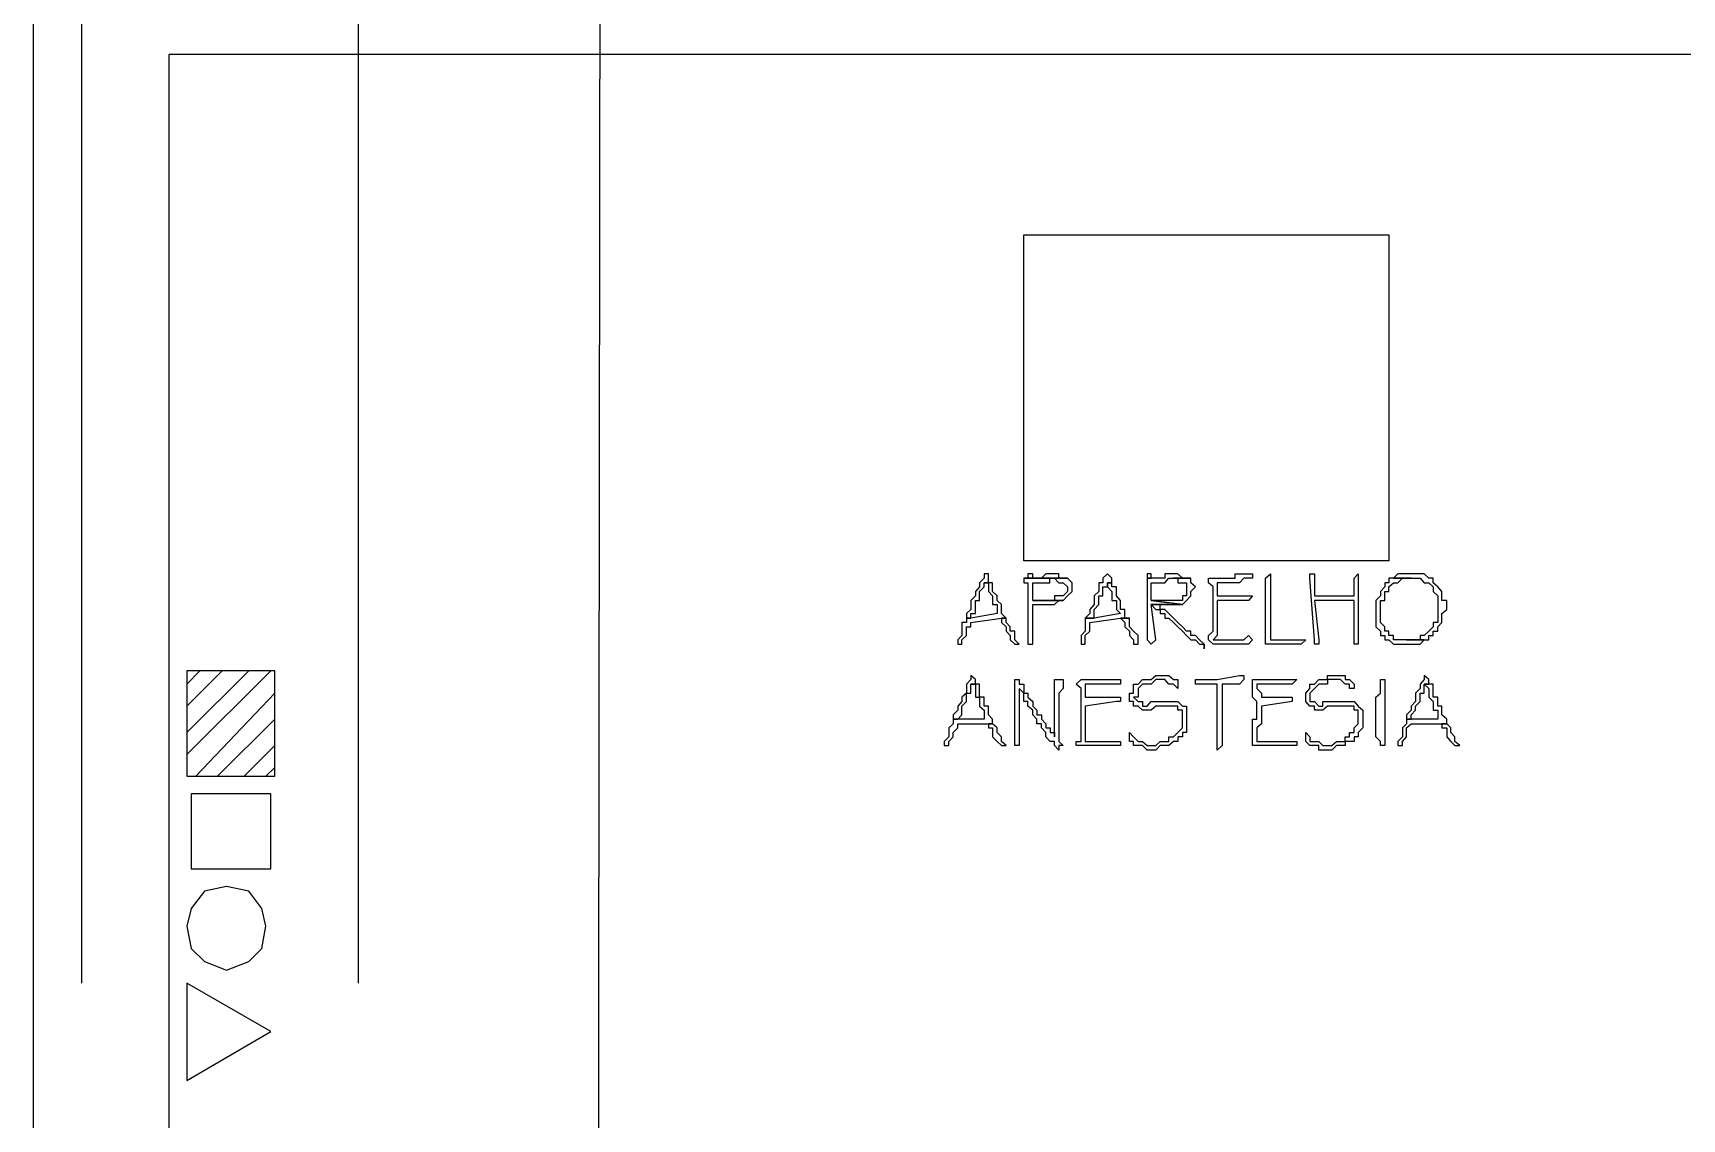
# Model space of a CAD drawing. Header units: millimetres. Extents: x -518.8 to -461.2, y 3.5 to 44.2.
# Drawn here: x -491.308 to -488.924, y 28.018 to 29.588 of the extents above; entities that cross this region are included whole.
import ezdxf

# ---------------------------------------------------------------- set-up
doc = ezdxf.new("R2010")
doc.units = ezdxf.units.MM
doc.header["$MEASUREMENT"] = 0
for name, color, linetype in [('-82', 7, 'Continuous'), ('10', 10, 'Continuous'), ('151', 151, 'Continuous'), ('18', 18, 'Continuous'), ('MYSOLIDS', 7, 'Continuous')]:
    doc.layers.add(name, color=color, linetype=linetype)

msp = doc.modelspace()

# ---------------------------------------------------------------- linework, layer by layer
at = {"layer": '-82'}
for points in [[(-491.085, 31.6451), (-491.1421, 31.6323), (-491.1933, 31.6007), (-491.2248, 31.5496), (-491.2376, 31.4924), (-491.2376, 31.4924), (-491.2376, 28.2142)], [(-490.8369, 28.2142), (-490.8369, 31.4924)], [(-490.4865, 30.8684), (-490.4933, 25.4827)]]:
    msp.add_lwpolyline(points, dxfattribs=at)
at = {"layer": '10'}
for points in [[(-491.3075, 29.8563), (-491.3075, 27.0872)], [(-486.476, 29.5571), (-491.1105, 29.5571)], [(-491.1105, 27.036), (-491.1105, 29.5571)]]:
    msp.add_lwpolyline(points, dxfattribs=at)
at = {"layer": '151'}
msp.add_lwpolyline([(-489.8752, 29.2962), (-489.3474, 29.2962), (-489.3474, 28.8248), (-489.8752, 28.8248), (-489.8752, 29.2962)], dxfattribs=at)
at = {"layer": '18'}
for points in [[(-491.085, 28.5135), (-490.9579, 28.5135), (-490.9579, 28.6661), (-491.085, 28.6661), (-491.085, 28.5135)], [(-491.085, 28.6466), (-491.0662, 28.6661)], [(-491.085, 28.615), (-491.0339, 28.6661)], [(-491.085, 28.5766), (-490.9955, 28.6661)], [(-491.085, 28.5451), (-490.9639, 28.6661)], [(-491.0722, 28.5135), (-490.9579, 28.6338)], [(-491.0406, 28.5135), (-490.9579, 28.5962)], [(-491.0023, 28.5135), (-490.9579, 28.5578)], [(-490.9707, 28.5135), (-490.9579, 28.5263)], [(-491.079, 28.3797), (-490.9639, 28.3797), (-490.9639, 28.4879), (-491.079, 28.4879), (-491.079, 28.3797)], [(-490.9707, 28.2969), (-490.9767, 28.3225), (-490.9955, 28.3473), (-491.0278, 28.3541), (-491.0594, 28.3473), (-491.079, 28.3225), (-491.085, 28.2969), (-491.079, 28.2646), (-491.0594, 28.2458), (-491.0278, 28.233), (-490.9955, 28.2458), (-490.9767, 28.2646), (-490.9707, 28.2969)], [(-490.9639, 28.1443), (-491.085, 28.2142), (-491.085, 28.0736), (-490.9639, 28.1443)]]:
    msp.add_lwpolyline(points, dxfattribs=at)
at = {"layer": 'MYSOLIDS'}
for points in [[(-489.9324, 28.806), (-489.9324, 28.806), (-489.9324, 28.806), (-489.9324, 28.8), (-489.9324, 28.8), (-489.9391, 28.7932), (-489.9391, 28.7932), (-489.9391, 28.7872), (-489.9451, 28.7804), (-489.9451, 28.7744), (-489.9519, 28.7676), (-489.9519, 28.7616), (-489.9519, 28.7616), (-489.9519, 28.7548), (-489.9579, 28.7488), (-489.9579, 28.7488), (-489.9579, 28.7421), (-489.9519, 28.7421), (-489.9519, 28.7488), (-489.9451, 28.7488), (-489.9451, 28.7548), (-489.9451, 28.7616), (-489.9451, 28.7616), (-489.9451, 28.7676), (-489.9391, 28.7676), (-489.9391, 28.7744), (-489.9391, 28.7744), (-489.9391, 28.7804), (-489.9324, 28.7872), (-489.9324, 28.7872), (-489.9324, 28.7932), (-489.9263, 28.7932), (-489.9263, 28.8), (-489.9263, 28.806), (-489.9324, 28.806), (-489.9324, 28.806)], [(-489.8692, 28.806), (-489.8692, 28.806), (-489.8692, 28.8), (-489.8752, 28.8), (-489.8752, 28.8), (-489.8308, 28.8), (-489.8308, 28.8), (-489.8248, 28.7932), (-489.8181, 28.7932), (-489.8181, 28.7932), (-489.8181, 28.7932), (-489.8121, 28.7872), (-489.8121, 28.7872), (-489.8121, 28.7872), (-489.8121, 28.7804), (-489.8181, 28.7744), (-489.8181, 28.7744), (-489.8248, 28.7744), (-489.8248, 28.7744), (-489.8308, 28.7744), (-489.8308, 28.7676), (-489.8369, 28.7676), (-489.8436, 28.7676), (-489.8436, 28.7676), (-489.8496, 28.7676), (-489.8564, 28.7676), (-489.8624, 28.7676), (-489.8181, 28.7676), (-489.8181, 28.7676), (-489.8121, 28.7744), (-489.8121, 28.7744), (-489.8053, 28.7804), (-489.8053, 28.7804), (-489.8053, 28.7872), (-489.8053, 28.7872), (-489.8053, 28.7932), (-489.8053, 28.7932), (-489.8121, 28.8), (-489.8121, 28.8), (-489.8624, 28.8), (-489.8624, 28.806), (-489.8692, 28.806), (-489.8692, 28.806)], [(-489.8752, 28.8), (-489.8752, 28.7932), (-489.8692, 28.7932), (-489.8692, 28.7872), (-489.8692, 28.7872), (-489.8692, 28.7804), (-489.8692, 28.7744), (-489.8692, 28.7744), (-489.8692, 28.7676), (-489.8692, 28.7616), (-489.8692, 28.7548), (-489.8692, 28.7548), (-489.8692, 28.7488), (-489.8692, 28.7421), (-489.8692, 28.736), (-489.8692, 28.736), (-489.8692, 28.7293), (-489.8692, 28.7233), (-489.8692, 28.7172), (-489.8692, 28.7172), (-489.8692, 28.7105), (-489.8692, 28.7105), (-489.8692, 28.7045), (-489.8692, 28.7045), (-489.8624, 28.7045), (-489.8624, 28.7105), (-489.8624, 28.7105), (-489.8624, 28.7105), (-489.8624, 28.7172), (-489.8624, 28.7233), (-489.8624, 28.7293), (-489.8624, 28.7293), (-489.8624, 28.736), (-489.8624, 28.7421), (-489.8624, 28.7488), (-489.8624, 28.7488), (-489.8624, 28.7548), (-489.8624, 28.7548), (-489.8624, 28.7616), (-489.8624, 28.7616), (-489.8564, 28.7616), (-489.8496, 28.7616), (-489.8496, 28.7616), (-489.8436, 28.7616), (-489.8369, 28.7616), (-489.8308, 28.7616), (-489.8308, 28.7616), (-489.8248, 28.7676), (-489.8181, 28.7676), (-489.8181, 28.7676), (-489.8624, 28.7676), (-489.8624, 28.7676), (-489.8624, 28.7744), (-489.8624, 28.7744), (-489.8624, 28.7804), (-489.8624, 28.7872), (-489.8624, 28.7932), (-489.8624, 28.7932), (-489.8564, 28.7932), (-489.8564, 28.7932), (-489.8496, 28.7932), (-489.8436, 28.7932), (-489.8436, 28.7932), (-489.8376, 28.7932), (-489.8376, 28.8), (-489.8308, 28.8), (-489.8752, 28.8), (-489.8752, 28.8)], [(-489.8308, 28.806), (-489.8369, 28.806), (-489.8369, 28.806), (-489.8436, 28.806), (-489.8496, 28.8), (-489.8564, 28.8), (-489.8564, 28.8), (-489.8624, 28.8), (-489.8121, 28.8), (-489.8181, 28.8), (-489.8248, 28.8), (-489.8248, 28.806), (-489.8308, 28.806), (-489.8308, 28.806)], [(-489.7542, 28.806), (-489.7542, 28.806), (-489.7542, 28.806), (-489.7609, 28.8), (-489.7609, 28.8), (-489.7609, 28.7932), (-489.7669, 28.7932), (-489.7669, 28.7872), (-489.7669, 28.7804), (-489.7737, 28.7744), (-489.7737, 28.7676), (-489.7737, 28.7616), (-489.7737, 28.7616), (-489.7797, 28.7548), (-489.7797, 28.7488), (-489.7797, 28.7488), (-489.7865, 28.7421), (-489.7737, 28.7421), (-489.7737, 28.7488), (-489.7737, 28.7488), (-489.7737, 28.7548), (-489.7669, 28.7616), (-489.7669, 28.7616), (-489.7669, 28.7676), (-489.7669, 28.7676), (-489.7669, 28.7744), (-489.7609, 28.7744), (-489.7609, 28.7804), (-489.7609, 28.7872), (-489.7542, 28.7872), (-489.7542, 28.7932), (-489.7481, 28.7932), (-489.7481, 28.8), (-489.7542, 28.806), (-489.7542, 28.806), (-489.7542, 28.806)], [(-489.6587, 28.806), (-489.6587, 28.806), (-489.6587, 28.806), (-489.6654, 28.806), (-489.6714, 28.806), (-489.6714, 28.806), (-489.6714, 28.8), (-489.6782, 28.8), (-489.6842, 28.8), (-489.691, 28.8), (-489.697, 28.8), (-489.697, 28.7105), (-489.691, 28.7045), (-489.691, 28.7045), (-489.691, 28.7045), (-489.6842, 28.7105), (-489.6842, 28.7105), (-489.691, 28.7616), (-489.6654, 28.7616), (-489.6587, 28.7616), (-489.6587, 28.7616), (-489.6527, 28.7616), (-489.6459, 28.7616), (-489.6459, 28.7616), (-489.691, 28.7676), (-489.691, 28.7932), (-489.691, 28.7932), (-489.6842, 28.7932), (-489.6782, 28.7932), (-489.6714, 28.7932), (-489.6714, 28.7932), (-489.6654, 28.8), (-489.6587, 28.8), (-489.6587, 28.8), (-489.6339, 28.8), (-489.6399, 28.8), (-489.6399, 28.8), (-489.6459, 28.8), (-489.6527, 28.806), (-489.6587, 28.806), (-489.6587, 28.806)], [(-489.691, 28.806), (-489.697, 28.806), (-489.697, 28.8), (-489.691, 28.8), (-489.691, 28.806), (-489.691, 28.806), (-489.691, 28.806)], [(-489.6339, 28.8), (-489.6587, 28.8), (-489.6527, 28.8), (-489.6527, 28.7932), (-489.6459, 28.7932), (-489.6399, 28.7932), (-489.6399, 28.7932), (-489.6399, 28.7872), (-489.6399, 28.7872), (-489.6399, 28.7804), (-489.6399, 28.7804), (-489.6399, 28.7744), (-489.6459, 28.7744), (-489.6459, 28.7676), (-489.6527, 28.7676), (-489.6527, 28.7676), (-489.6587, 28.7676), (-489.6587, 28.7676), (-489.6654, 28.7676), (-489.6714, 28.7676), (-489.6782, 28.7676), (-489.6842, 28.7676), (-489.691, 28.7676), (-489.6459, 28.7616), (-489.6399, 28.7676), (-489.6399, 28.7676), (-489.6399, 28.7676), (-489.6339, 28.7744), (-489.6339, 28.7744), (-489.6339, 28.7804), (-489.6271, 28.7872), (-489.6271, 28.7872), (-489.6339, 28.7932), (-489.6339, 28.7932), (-489.6339, 28.8), (-489.6339, 28.8)], [(-489.5955, 28.7744), (-489.5504, 28.7744), (-489.5504, 28.7744), (-489.5504, 28.7744), (-489.5504, 28.7744), (-489.5444, 28.7744), (-489.5444, 28.7744), (-489.5504, 28.7676), (-489.5504, 28.7676), (-489.5504, 28.7676), (-489.5504, 28.7676), (-489.5955, 28.7676), (-489.5955, 28.7616), (-489.5955, 28.7616), (-489.5955, 28.7616), (-489.5955, 28.7616), (-489.5955, 28.7548), (-489.5955, 28.7488), (-489.5955, 28.7488), (-489.5955, 28.7421), (-489.5955, 28.7421), (-489.5955, 28.736), (-489.5955, 28.7293), (-489.5955, 28.7293), (-489.5955, 28.7233), (-489.5955, 28.7172), (-489.6015, 28.7105), (-489.6015, 28.7105), (-489.5955, 28.7105), (-489.5887, 28.7105), (-489.5827, 28.7105), (-489.576, 28.7105), (-489.576, 28.7105), (-489.5699, 28.7105), (-489.5699, 28.7105), (-489.5632, 28.7105), (-489.5572, 28.7105), (-489.5572, 28.7105), (-489.5504, 28.7172), (-489.5504, 28.7172), (-489.5444, 28.7105), (-489.5444, 28.7105), (-489.5444, 28.7105), (-489.5444, 28.7105), (-489.5444, 28.7105), (-489.5504, 28.7045), (-489.5572, 28.7045), (-489.5572, 28.7045), (-489.5632, 28.7045), (-489.5632, 28.7045), (-489.5699, 28.7045), (-489.576, 28.7045), (-489.5827, 28.7045), (-489.5827, 28.7045), (-489.5887, 28.7045), (-489.5955, 28.7045), (-489.5955, 28.7045), (-489.6015, 28.7045), (-489.6015, 28.7045), (-489.6015, 28.7045), (-489.6015, 28.7045), (-489.6083, 28.7105), (-489.6083, 28.7105), (-489.6083, 28.7105), (-489.6083, 28.7172), (-489.6083, 28.7172), (-489.6015, 28.7233), (-489.6015, 28.7293), (-489.6015, 28.736), (-489.6015, 28.736), (-489.6015, 28.7421), (-489.6015, 28.7488), (-489.6015, 28.7488), (-489.6015, 28.7548), (-489.6015, 28.7616), (-489.6015, 28.7616), (-489.6015, 28.7676), (-489.6015, 28.7744), (-489.6015, 28.7804), (-489.6015, 28.7804), (-489.6015, 28.7872), (-489.6083, 28.7932), (-489.6083, 28.7932), (-489.6083, 28.8), (-489.6083, 28.8), (-489.6015, 28.8), (-489.6015, 28.8), (-489.6015, 28.8), (-489.6015, 28.8), (-489.5955, 28.8), (-489.5887, 28.8), (-489.5827, 28.8), (-489.5827, 28.8), (-489.5827, 28.8), (-489.576, 28.8), (-489.5699, 28.8), (-489.5699, 28.806), (-489.5632, 28.806), (-489.5572, 28.806), (-489.5572, 28.806), (-489.5504, 28.806), (-489.5444, 28.806), (-489.5444, 28.806), (-489.5444, 28.806), (-489.5444, 28.806), (-489.5444, 28.8), (-489.5444, 28.8), (-489.5444, 28.8), (-489.5444, 28.8), (-489.5504, 28.8), (-489.5504, 28.8), (-489.5572, 28.8), (-489.5632, 28.7932), (-489.5699, 28.7932), (-489.576, 28.7932), (-489.5827, 28.7932), (-489.5887, 28.7932), (-489.5887, 28.7932), (-489.5955, 28.7932), (-489.5955, 28.7932), (-489.5955, 28.7932), (-489.5955, 28.7872), (-489.5955, 28.7872), (-489.5955, 28.7804), (-489.5955, 28.7744), (-489.5955, 28.7744), (-489.5955, 28.7744), (-489.5955, 28.7744), (-489.5955, 28.7744)], [(-489.5188, 28.7105), (-489.5128, 28.7105), (-489.506, 28.7105), (-489.5, 28.7105), (-489.5, 28.7105), (-489.4933, 28.7105), (-489.4933, 28.7105), (-489.4872, 28.7105), (-489.4805, 28.7105), (-489.4745, 28.7105), (-489.4745, 28.7105), (-489.4745, 28.7105), (-489.4745, 28.7105), (-489.4677, 28.7105), (-489.4677, 28.7105), (-489.4745, 28.7045), (-489.4745, 28.7045), (-489.4805, 28.7045), (-489.4872, 28.7045), (-489.4872, 28.7045), (-489.4872, 28.7045), (-489.4933, 28.7045), (-489.5, 28.7045), (-489.506, 28.7045), (-489.506, 28.7045), (-489.5128, 28.7045), (-489.5188, 28.7045), (-489.5188, 28.7045), (-489.5188, 28.7045), (-489.5256, 28.7045), (-489.5256, 28.7045), (-489.5256, 28.7105), (-489.5256, 28.7105), (-489.5256, 28.7105), (-489.5256, 28.7105), (-489.5256, 28.7172), (-489.5256, 28.7233), (-489.5256, 28.7233), (-489.5256, 28.7293), (-489.5256, 28.736), (-489.5256, 28.7421), (-489.5256, 28.7421), (-489.5256, 28.7488), (-489.5256, 28.7548), (-489.5256, 28.7616), (-489.5256, 28.7616), (-489.5256, 28.7676), (-489.5256, 28.7676), (-489.5256, 28.7744), (-489.5256, 28.7804), (-489.5256, 28.7804), (-489.5256, 28.7872), (-489.5256, 28.7932), (-489.5256, 28.8), (-489.5256, 28.8), (-489.5256, 28.8), (-489.5256, 28.8), (-489.5188, 28.806), (-489.5188, 28.806), (-489.5188, 28.8), (-489.5188, 28.8), (-489.5188, 28.8), (-489.5188, 28.8), (-489.5188, 28.8), (-489.5188, 28.7932), (-489.5188, 28.7872), (-489.5188, 28.7804), (-489.5188, 28.7804), (-489.5188, 28.7744), (-489.5188, 28.7676), (-489.5188, 28.7676), (-489.5188, 28.7616), (-489.5188, 28.7548), (-489.5188, 28.7488), (-489.5188, 28.7488), (-489.5188, 28.7421), (-489.5188, 28.7421), (-489.5188, 28.736), (-489.5188, 28.7293), (-489.5188, 28.7293), (-489.5188, 28.7233), (-489.5188, 28.7233), (-489.5188, 28.7172), (-489.5188, 28.7105), (-489.5188, 28.7105), (-489.5188, 28.7105), (-489.5188, 28.7105), (-489.5188, 28.7105)], [(-489.3978, 28.7676), (-489.4045, 28.7676), (-489.4045, 28.7676), (-489.4105, 28.7676), (-489.4173, 28.7676), (-489.4233, 28.7676), (-489.4233, 28.7676), (-489.4301, 28.7676), (-489.4301, 28.7676), (-489.4361, 28.7676), (-489.4429, 28.7676), (-489.4489, 28.7676), (-489.4489, 28.7676), (-489.4549, 28.7676), (-489.4489, 28.7105), (-489.4489, 28.7045), (-489.4489, 28.7045), (-489.4549, 28.7045), (-489.4549, 28.7045), (-489.4549, 28.7045), (-489.4549, 28.7045), (-489.4549, 28.7105), (-489.4549, 28.7105), (-489.4617, 28.8), (-489.4617, 28.806), (-489.4617, 28.806), (-489.4549, 28.806), (-489.4549, 28.806), (-489.4549, 28.806), (-489.4549, 28.806), (-489.4549, 28.8), (-489.4549, 28.8), (-489.4549, 28.7744), (-489.4489, 28.7744), (-489.4429, 28.7744), (-489.4361, 28.7744), (-489.4361, 28.7744), (-489.4301, 28.7744), (-489.4233, 28.7744), (-489.4173, 28.7744), (-489.4173, 28.7744), (-489.4105, 28.7744), (-489.4045, 28.7744), (-489.4045, 28.7744), (-489.3978, 28.7744), (-489.3978, 28.7804), (-489.3978, 28.7872), (-489.3978, 28.7932), (-489.3978, 28.7932), (-489.3978, 28.8), (-489.3978, 28.8), (-489.3978, 28.8), (-489.3978, 28.8), (-489.3918, 28.806), (-489.3918, 28.806), (-489.3918, 28.806), (-489.3918, 28.806), (-489.3918, 28.8), (-489.3918, 28.8), (-489.3918, 28.8), (-489.3918, 28.7932), (-489.3918, 28.7872), (-489.3918, 28.7804), (-489.3918, 28.7804), (-489.3918, 28.7744), (-489.3918, 28.7676), (-489.3918, 28.7676), (-489.3918, 28.7616), (-489.3918, 28.7548), (-489.3918, 28.7488), (-489.3918, 28.7488), (-489.3918, 28.7421), (-489.3918, 28.736), (-489.3918, 28.7293), (-489.3918, 28.7293), (-489.3918, 28.7233), (-489.3918, 28.7172), (-489.3918, 28.7172), (-489.3918, 28.7105), (-489.3918, 28.7105), (-489.3918, 28.7105), (-489.3918, 28.7045), (-489.3918, 28.7045), (-489.3918, 28.7045), (-489.3918, 28.7045), (-489.3978, 28.7045), (-489.3978, 28.7045), (-489.3978, 28.7105), (-489.3978, 28.7105), (-489.3978, 28.7105), (-489.3978, 28.7105), (-489.3978, 28.7172), (-489.3978, 28.7233), (-489.3978, 28.7293), (-489.3978, 28.7293), (-489.3978, 28.736), (-489.3978, 28.7421), (-489.3978, 28.7488), (-489.3978, 28.7488), (-489.3978, 28.7548), (-489.3978, 28.7616), (-489.3978, 28.7616), (-489.3978, 28.7676), (-489.3978, 28.7676), (-489.3978, 28.7676), (-489.3978, 28.7676), (-489.3978, 28.7676)], [(-489.3406, 28.8), (-489.3474, 28.8), (-489.3474, 28.7932), (-489.3534, 28.7932), (-489.3534, 28.7872), (-489.3534, 28.7872), (-489.3594, 28.7804), (-489.3594, 28.7804), (-489.3594, 28.7744), (-489.3662, 28.7676), (-489.3662, 28.7676), (-489.3662, 28.7616), (-489.3662, 28.7548), (-489.3662, 28.7488), (-489.3662, 28.7488), (-489.3662, 28.7421), (-489.3662, 28.736), (-489.3662, 28.736), (-489.3662, 28.7293), (-489.3594, 28.7233), (-489.3594, 28.7233), (-489.3594, 28.7172), (-489.3534, 28.7172), (-489.3534, 28.7105), (-489.3474, 28.7105), (-489.3474, 28.7105), (-489.3406, 28.7045), (-489.3346, 28.7045), (-489.3346, 28.7045), (-489.3278, 28.7045), (-489.3218, 28.7045), (-489.3218, 28.7045), (-489.3151, 28.7045), (-489.3151, 28.7045), (-489.309, 28.7045), (-489.3023, 28.7045), (-489.3023, 28.7045), (-489.2963, 28.7105), (-489.3218, 28.7105), (-489.3278, 28.7105), (-489.3278, 28.7105), (-489.3346, 28.7105), (-489.3406, 28.7105), (-489.3406, 28.7172), (-489.3474, 28.7172), (-489.3474, 28.7233), (-489.3474, 28.7233), (-489.3534, 28.7233), (-489.3534, 28.7293), (-489.3534, 28.7293), (-489.3594, 28.736), (-489.3594, 28.7421), (-489.3594, 28.7421), (-489.3594, 28.7488), (-489.3594, 28.7548), (-489.3594, 28.7548), (-489.3594, 28.7616), (-489.3594, 28.7676), (-489.3534, 28.7676), (-489.3534, 28.7744), (-489.3534, 28.7804), (-489.3474, 28.7804), (-489.3474, 28.7872), (-489.3474, 28.7872), (-489.3406, 28.7932), (-489.3406, 28.7932), (-489.3346, 28.7932), (-489.3278, 28.8), (-489.3278, 28.8), (-489.3218, 28.8), (-489.3151, 28.8), (-489.3406, 28.8), (-489.3406, 28.8)], [(-489.3151, 28.806), (-489.3151, 28.806), (-489.3218, 28.806), (-489.3278, 28.806), (-489.3278, 28.806), (-489.3346, 28.806), (-489.3406, 28.8), (-489.3406, 28.8), (-489.3151, 28.8), (-489.3151, 28.8), (-489.309, 28.8), (-489.3023, 28.8), (-489.3023, 28.8), (-489.2963, 28.7932), (-489.2963, 28.7932), (-489.2895, 28.7932), (-489.2835, 28.7872), (-489.2835, 28.7872), (-489.2835, 28.7872), (-489.2835, 28.7804), (-489.2767, 28.7744), (-489.2767, 28.7744), (-489.2767, 28.7676), (-489.2767, 28.7616), (-489.2767, 28.7548), (-489.2767, 28.7548), (-489.2767, 28.7548), (-489.2767, 28.7488), (-489.2767, 28.7421), (-489.2767, 28.736), (-489.2835, 28.736), (-489.2835, 28.736), (-489.2835, 28.7293), (-489.2895, 28.7233), (-489.2895, 28.7233), (-489.2963, 28.7172), (-489.2963, 28.7172), (-489.3023, 28.7172), (-489.3023, 28.7105), (-489.309, 28.7105), (-489.3151, 28.7105), (-489.3151, 28.7105), (-489.3218, 28.7105), (-489.2963, 28.7105), (-489.2963, 28.7105), (-489.2895, 28.7105), (-489.2895, 28.7172), (-489.2835, 28.7172), (-489.2835, 28.7233), (-489.2767, 28.7233), (-489.2767, 28.7293), (-489.2767, 28.7293), (-489.2707, 28.736), (-489.2707, 28.736), (-489.2707, 28.7421), (-489.2707, 28.7488), (-489.2707, 28.7488), (-489.2639, 28.7548), (-489.2639, 28.7616), (-489.2639, 28.7616), (-489.2639, 28.7676), (-489.2707, 28.7676), (-489.2707, 28.7744), (-489.2707, 28.7804), (-489.2707, 28.7804), (-489.2767, 28.7872), (-489.2767, 28.7872), (-489.2835, 28.7932), (-489.2835, 28.7932), (-489.2835, 28.8), (-489.2895, 28.8), (-489.2895, 28.8), (-489.2963, 28.806), (-489.3023, 28.806), (-489.309, 28.806), (-489.309, 28.806), (-489.3151, 28.806), (-489.3151, 28.806)], [(-489.9263, 28.7932), (-489.9324, 28.7932), (-489.9263, 28.7932), (-489.9263, 28.7872), (-489.9263, 28.7804), (-489.9263, 28.7804), (-489.9203, 28.7744), (-489.9203, 28.7676), (-489.9203, 28.7676), (-489.9203, 28.7616), (-489.9136, 28.7616), (-489.9136, 28.7548), (-489.9136, 28.7488), (-489.9136, 28.7488), (-489.9519, 28.7421), (-489.9579, 28.7421), (-489.9579, 28.736), (-489.9647, 28.736), (-489.9647, 28.7293), (-489.9647, 28.7233), (-489.9647, 28.7233), (-489.9647, 28.7172), (-489.9707, 28.7105), (-489.9707, 28.7105), (-489.9707, 28.7105), (-489.9707, 28.7045), (-489.9647, 28.7045), (-489.9647, 28.7045), (-489.9647, 28.7045), (-489.9647, 28.7105), (-489.9579, 28.7172), (-489.9579, 28.7172), (-489.9579, 28.7233), (-489.9579, 28.7293), (-489.9519, 28.7293), (-489.9519, 28.736), (-489.9075, 28.7421), (-489.9008, 28.7421), (-489.9008, 28.7421), (-489.9075, 28.7488), (-489.9075, 28.7548), (-489.9075, 28.7548), (-489.9075, 28.7616), (-489.9136, 28.7676), (-489.9136, 28.7676), (-489.9136, 28.7744), (-489.9136, 28.7744), (-489.9203, 28.7804), (-489.9203, 28.7804), (-489.9203, 28.7872), (-489.9203, 28.7872), (-489.9203, 28.7932), (-489.9263, 28.7932), (-489.9263, 28.7932)], [(-489.7481, 28.7932), (-489.7542, 28.7932), (-489.7542, 28.7932), (-489.7542, 28.7872), (-489.7481, 28.7804), (-489.7481, 28.7804), (-489.7481, 28.7744), (-489.7481, 28.7676), (-489.7414, 28.7676), (-489.7414, 28.7616), (-489.7414, 28.7616), (-489.7414, 28.7548), (-489.7354, 28.7488), (-489.7354, 28.7488), (-489.7737, 28.7421), (-489.7865, 28.7421), (-489.7865, 28.736), (-489.7865, 28.736), (-489.7865, 28.7293), (-489.7865, 28.7233), (-489.7865, 28.7233), (-489.7925, 28.7172), (-489.7925, 28.7105), (-489.7925, 28.7105), (-489.7925, 28.7105), (-489.7925, 28.7045), (-489.7925, 28.7045), (-489.7925, 28.7045), (-489.7865, 28.7045), (-489.7865, 28.7105), (-489.7865, 28.7172), (-489.7865, 28.7172), (-489.7797, 28.7233), (-489.7797, 28.7293), (-489.7797, 28.7293), (-489.7797, 28.736), (-489.7354, 28.7421), (-489.7226, 28.7421), (-489.7293, 28.7421), (-489.7293, 28.7488), (-489.7293, 28.7548), (-489.7354, 28.7548), (-489.7354, 28.7616), (-489.7354, 28.7676), (-489.7354, 28.7676), (-489.7414, 28.7744), (-489.7414, 28.7744), (-489.7414, 28.7804), (-489.7414, 28.7804), (-489.7414, 28.7872), (-489.7481, 28.7872), (-489.7481, 28.7932), (-489.7481, 28.7932), (-489.7481, 28.7932)], [(-489.6654, 28.7616), (-489.691, 28.7616), (-489.6842, 28.7548), (-489.6782, 28.7548), (-489.6782, 28.7488), (-489.6714, 28.7488), (-489.6714, 28.7421), (-489.6654, 28.7421), (-489.6587, 28.736), (-489.6587, 28.736), (-489.6527, 28.7293), (-489.6527, 28.7293), (-489.6459, 28.7233), (-489.6459, 28.7233), (-489.6399, 28.7172), (-489.6399, 28.7172), (-489.6399, 28.7172), (-489.6339, 28.7105), (-489.6271, 28.7105), (-489.6211, 28.7045), (-489.6211, 28.7045), (-489.6143, 28.7045), (-489.6143, 28.6977), (-489.6143, 28.7045), (-489.6143, 28.7045), (-489.6143, 28.7045), (-489.6143, 28.7045), (-489.6211, 28.7105), (-489.6211, 28.7105), (-489.6211, 28.7105), (-489.6271, 28.7172), (-489.6271, 28.7172), (-489.6339, 28.7172), (-489.6339, 28.7233), (-489.6399, 28.7233), (-489.6459, 28.7293), (-489.6459, 28.7293), (-489.6527, 28.736), (-489.6527, 28.736), (-489.6587, 28.7421), (-489.6587, 28.7421), (-489.6654, 28.7488), (-489.6654, 28.7488), (-489.6714, 28.7548), (-489.6782, 28.7548), (-489.6782, 28.7616), (-489.6782, 28.7616), (-489.6714, 28.7616), (-489.6654, 28.7616), (-489.6654, 28.7616)], [(-489.9008, 28.7421), (-489.9075, 28.7421), (-489.9075, 28.736), (-489.9075, 28.736), (-489.9008, 28.7293), (-489.9008, 28.7233), (-489.9008, 28.7233), (-489.8948, 28.7172), (-489.8948, 28.7105), (-489.888, 28.7045), (-489.888, 28.7045), (-489.888, 28.7045), (-489.888, 28.7045), (-489.882, 28.7045), (-489.888, 28.7105), (-489.888, 28.7172), (-489.888, 28.7233), (-489.8948, 28.7233), (-489.8948, 28.7293), (-489.9008, 28.736), (-489.9008, 28.7421), (-489.9008, 28.7421)], [(-489.7226, 28.7421), (-489.7354, 28.7421), (-489.7293, 28.736), (-489.7293, 28.736), (-489.7293, 28.7293), (-489.7226, 28.7233), (-489.7226, 28.7233), (-489.7226, 28.7172), (-489.7166, 28.7105), (-489.7166, 28.7045), (-489.7166, 28.7045), (-489.7098, 28.7045), (-489.7098, 28.7045), (-489.7098, 28.7045), (-489.7098, 28.7105), (-489.7098, 28.7172), (-489.7166, 28.7233), (-489.7166, 28.7233), (-489.7226, 28.7293), (-489.7226, 28.736), (-489.7226, 28.7421), (-489.7226, 28.7421)], [(-489.9519, 28.6594), (-489.9519, 28.6594), (-489.9519, 28.6533), (-489.9519, 28.6533), (-489.9519, 28.6533), (-489.9579, 28.6466), (-489.9579, 28.6406), (-489.9579, 28.6338), (-489.9647, 28.6278), (-489.9647, 28.6218), (-489.9707, 28.615), (-489.9707, 28.615), (-489.9707, 28.615), (-489.9707, 28.609), (-489.9775, 28.6022), (-489.9775, 28.5962), (-489.9775, 28.5962), (-489.9707, 28.5962), (-489.9707, 28.5962), (-489.9647, 28.6022), (-489.9647, 28.609), (-489.9647, 28.609), (-489.9647, 28.615), (-489.9647, 28.615), (-489.9579, 28.6218), (-489.9579, 28.6218), (-489.9579, 28.6278), (-489.9579, 28.6338), (-489.9519, 28.6338), (-489.9519, 28.6406), (-489.9519, 28.6466), (-489.9451, 28.6466), (-489.9451, 28.6533), (-489.9451, 28.6533), (-489.9519, 28.6594), (-489.9519, 28.6594)], [(-489.6527, 28.6406), (-489.6587, 28.6466), (-489.6587, 28.6466), (-489.6587, 28.6466), (-489.6587, 28.6466), (-489.6587, 28.6466), (-489.6654, 28.6466), (-489.6714, 28.6533), (-489.6782, 28.6533), (-489.6782, 28.6533), (-489.6782, 28.6533), (-489.6842, 28.6533), (-489.691, 28.6466), (-489.697, 28.6466), (-489.697, 28.6466), (-489.7038, 28.6466), (-489.7098, 28.6406), (-489.7098, 28.6406), (-489.7098, 28.6338), (-489.7098, 28.6278), (-489.7166, 28.6278), (-489.7098, 28.6218), (-489.7098, 28.6218), (-489.7038, 28.6218), (-489.7038, 28.615), (-489.7038, 28.615), (-489.697, 28.615), (-489.691, 28.6218), (-489.691, 28.6218), (-489.6842, 28.6218), (-489.6842, 28.6218), (-489.6782, 28.6218), (-489.6714, 28.6218), (-489.6654, 28.6218), (-489.6654, 28.6218), (-489.6587, 28.6218), (-489.6527, 28.6218), (-489.6527, 28.6218), (-489.6459, 28.615), (-489.6459, 28.615), (-489.6399, 28.615), (-489.6399, 28.609), (-489.6399, 28.6022), (-489.6399, 28.6022), (-489.6399, 28.5962), (-489.6399, 28.5894), (-489.6399, 28.5894), (-489.6399, 28.5834), (-489.6399, 28.5766), (-489.6459, 28.5766), (-489.6459, 28.5706), (-489.6527, 28.5706), (-489.6527, 28.5639), (-489.6527, 28.5639), (-489.6587, 28.5639), (-489.6587, 28.5639), (-489.6654, 28.5578), (-489.6714, 28.5578), (-489.6714, 28.5578), (-489.6782, 28.5578), (-489.6842, 28.5511), (-489.6842, 28.5511), (-489.691, 28.5511), (-489.697, 28.5511), (-489.697, 28.5511), (-489.7038, 28.5578), (-489.7098, 28.5578), (-489.7098, 28.5578), (-489.7166, 28.5578), (-489.7166, 28.5639), (-489.7226, 28.5639), (-489.7226, 28.5706), (-489.7226, 28.5706), (-489.7226, 28.5766), (-489.7226, 28.5766), (-489.7226, 28.5766), (-489.7226, 28.5766), (-489.7166, 28.5706), (-489.7166, 28.5706), (-489.7166, 28.5706), (-489.7166, 28.5706), (-489.7098, 28.5639), (-489.7098, 28.5639), (-489.7038, 28.5639), (-489.7038, 28.5639), (-489.697, 28.5578), (-489.697, 28.5578), (-489.691, 28.5578), (-489.6842, 28.5578), (-489.6782, 28.5639), (-489.6714, 28.5639), (-489.6714, 28.5639), (-489.6654, 28.5639), (-489.6654, 28.5706), (-489.6587, 28.5706), (-489.6587, 28.5706), (-489.6527, 28.5766), (-489.6527, 28.5766), (-489.6459, 28.5834), (-489.6459, 28.5834), (-489.6459, 28.5894), (-489.6459, 28.5962), (-489.6459, 28.5962), (-489.6459, 28.6022), (-489.6459, 28.609), (-489.6459, 28.609), (-489.6527, 28.609), (-489.6527, 28.615), (-489.6587, 28.615), (-489.6654, 28.615), (-489.6654, 28.615), (-489.6654, 28.615), (-489.6714, 28.615), (-489.6782, 28.615), (-489.6842, 28.615), (-489.6842, 28.615), (-489.691, 28.609), (-489.697, 28.609), (-489.697, 28.609), (-489.7038, 28.609), (-489.7098, 28.615), (-489.7166, 28.615), (-489.7166, 28.615), (-489.7166, 28.6218), (-489.7226, 28.6218), (-489.7226, 28.6278), (-489.7226, 28.6278), (-489.7226, 28.6338), (-489.7166, 28.6338), (-489.7166, 28.6406), (-489.7166, 28.6466), (-489.7098, 28.6466), (-489.7098, 28.6466), (-489.7038, 28.6533), (-489.697, 28.6533), (-489.697, 28.6533), (-489.691, 28.6533), (-489.6842, 28.6594), (-489.6842, 28.6594), (-489.6782, 28.6594), (-489.6782, 28.6594), (-489.6714, 28.6594), (-489.6654, 28.6594), (-489.6587, 28.6533), (-489.6587, 28.6533), (-489.6527, 28.6533), (-489.6527, 28.6466), (-489.6527, 28.6466), (-489.6527, 28.6406), (-489.6527, 28.6406), (-489.6527, 28.6406), (-489.6527, 28.6406), (-489.6527, 28.6406), (-489.6527, 28.6406), (-489.6527, 28.6406)], [(-489.5632, 28.6594), (-489.5572, 28.6594), (-489.5572, 28.6533), (-489.5572, 28.6533), (-489.5572, 28.6533), (-489.5572, 28.6533), (-489.5572, 28.6533), (-489.5572, 28.6533), (-489.5632, 28.6466), (-489.5632, 28.6466), (-489.5887, 28.6466), (-489.5887, 28.5578), (-489.5887, 28.5578), (-489.5887, 28.5578), (-489.5955, 28.5511), (-489.5955, 28.5511), (-489.5955, 28.5578), (-489.5955, 28.5578), (-489.5955, 28.5578), (-489.5955, 28.5578), (-489.5955, 28.6466), (-489.6015, 28.6466), (-489.6083, 28.6466), (-489.6143, 28.6466), (-489.6211, 28.6466), (-489.6211, 28.6466), (-489.6271, 28.6466), (-489.6271, 28.6466), (-489.6271, 28.6466), (-489.6271, 28.6466), (-489.6271, 28.6466), (-489.6271, 28.6466), (-489.6271, 28.6533), (-489.6271, 28.6533), (-489.6271, 28.6533), (-489.6271, 28.6533), (-489.6211, 28.6533), (-489.6143, 28.6533), (-489.6143, 28.6533), (-489.6083, 28.6533), (-489.6015, 28.6533), (-489.6015, 28.6533), (-489.5955, 28.6533), (-489.5632, 28.6594), (-489.5632, 28.6594), (-489.5632, 28.6594)], [(-489.4045, 28.6406), (-489.4045, 28.6466), (-489.4045, 28.6466), (-489.4045, 28.6466), (-489.4045, 28.6466), (-489.4105, 28.6466), (-489.4105, 28.6466), (-489.4173, 28.6533), (-489.4233, 28.6533), (-489.4233, 28.6533), (-489.4301, 28.6533), (-489.4361, 28.6533), (-489.4361, 28.6466), (-489.4429, 28.6466), (-489.4489, 28.6466), (-489.4489, 28.6466), (-489.4549, 28.6406), (-489.4549, 28.6406), (-489.4617, 28.6338), (-489.4617, 28.6278), (-489.4617, 28.6278), (-489.4617, 28.6218), (-489.4549, 28.6218), (-489.4549, 28.6218), (-489.4489, 28.615), (-489.4489, 28.615), (-489.4429, 28.615), (-489.4429, 28.6218), (-489.4361, 28.6218), (-489.4301, 28.6218), (-489.4301, 28.6218), (-489.4233, 28.6218), (-489.4173, 28.6218), (-489.4105, 28.6218), (-489.4105, 28.6218), (-489.4045, 28.6218), (-489.3978, 28.6218), (-489.3978, 28.6218), (-489.3918, 28.615), (-489.3918, 28.615), (-489.3918, 28.615), (-489.385, 28.609), (-489.385, 28.6022), (-489.385, 28.6022), (-489.385, 28.5962), (-489.385, 28.5894), (-489.385, 28.5894), (-489.385, 28.5834), (-489.3918, 28.5766), (-489.3918, 28.5766), (-489.3918, 28.5706), (-489.3978, 28.5706), (-489.3978, 28.5639), (-489.3978, 28.5639), (-489.4045, 28.5639), (-489.4105, 28.5639), (-489.4105, 28.5578), (-489.4173, 28.5578), (-489.4233, 28.5578), (-489.4233, 28.5578), (-489.4301, 28.5511), (-489.4361, 28.5511), (-489.4429, 28.5511), (-489.4429, 28.5511), (-489.4489, 28.5511), (-489.4489, 28.5578), (-489.4549, 28.5578), (-489.4617, 28.5578), (-489.4617, 28.5578), (-489.4677, 28.5639), (-489.4677, 28.5639), (-489.4677, 28.5706), (-489.4677, 28.5706), (-489.4677, 28.5766), (-489.4677, 28.5766), (-489.4677, 28.5766), (-489.4677, 28.5766), (-489.4617, 28.5706), (-489.4617, 28.5706), (-489.4617, 28.5706), (-489.4617, 28.5706), (-489.4617, 28.5639), (-489.4549, 28.5639), (-489.4549, 28.5639), (-489.4489, 28.5639), (-489.4429, 28.5578), (-489.4429, 28.5578), (-489.4361, 28.5578), (-489.4301, 28.5578), (-489.4233, 28.5639), (-489.4233, 28.5639), (-489.4173, 28.5639), (-489.4105, 28.5639), (-489.4105, 28.5706), (-489.4045, 28.5706), (-489.4045, 28.5706), (-489.4045, 28.5766), (-489.3978, 28.5766), (-489.3978, 28.5834), (-489.3978, 28.5834), (-489.3918, 28.5894), (-489.3918, 28.5962), (-489.3918, 28.5962), (-489.3918, 28.6022), (-489.3918, 28.609), (-489.3978, 28.609), (-489.3978, 28.609), (-489.3978, 28.615), (-489.4045, 28.615), (-489.4105, 28.615), (-489.4105, 28.615), (-489.4173, 28.615), (-489.4173, 28.615), (-489.4233, 28.615), (-489.4301, 28.615), (-489.4361, 28.615), (-489.4429, 28.609), (-489.4429, 28.609), (-489.4489, 28.609), (-489.4549, 28.609), (-489.4549, 28.615), (-489.4617, 28.615), (-489.4617, 28.615), (-489.4677, 28.6218), (-489.4677, 28.6218), (-489.4677, 28.6278), (-489.4677, 28.6278), (-489.4677, 28.6338), (-489.4677, 28.6338), (-489.4617, 28.6406), (-489.4617, 28.6466), (-489.4549, 28.6466), (-489.4549, 28.6466), (-489.4489, 28.6533), (-489.4489, 28.6533), (-489.4429, 28.6533), (-489.4361, 28.6533), (-489.4361, 28.6594), (-489.4301, 28.6594), (-489.4233, 28.6594), (-489.4233, 28.6594), (-489.4173, 28.6594), (-489.4105, 28.6594), (-489.4105, 28.6533), (-489.4045, 28.6533), (-489.4045, 28.6533), (-489.3978, 28.6466), (-489.3978, 28.6466), (-489.3978, 28.6406), (-489.3978, 28.6406), (-489.4045, 28.6406), (-489.4045, 28.6406), (-489.4045, 28.6406), (-489.4045, 28.6406), (-489.4045, 28.6406)], [(-489.2963, 28.6594), (-489.2963, 28.6594), (-489.2963, 28.6533), (-489.2963, 28.6533), (-489.2963, 28.6533), (-489.3023, 28.6466), (-489.3023, 28.6406), (-489.309, 28.6338), (-489.309, 28.6278), (-489.309, 28.6218), (-489.3151, 28.615), (-489.3151, 28.615), (-489.3151, 28.615), (-489.3151, 28.609), (-489.3218, 28.6022), (-489.3218, 28.5962), (-489.3218, 28.5962), (-489.3151, 28.5962), (-489.3151, 28.5962), (-489.3151, 28.6022), (-489.309, 28.609), (-489.309, 28.609), (-489.309, 28.615), (-489.309, 28.615), (-489.3023, 28.6218), (-489.3023, 28.6218), (-489.3023, 28.6278), (-489.3023, 28.6338), (-489.2963, 28.6338), (-489.2963, 28.6406), (-489.2963, 28.6466), (-489.2895, 28.6466), (-489.2895, 28.6533), (-489.2895, 28.6533), (-489.2963, 28.6594), (-489.2963, 28.6594)], [(-489.9451, 28.6466), (-489.9519, 28.6466), (-489.9451, 28.6466), (-489.9451, 28.6406), (-489.9451, 28.6338), (-489.9451, 28.6278), (-489.9391, 28.6278), (-489.9391, 28.6218), (-489.9391, 28.6218), (-489.9391, 28.615), (-489.9324, 28.609), (-489.9324, 28.609), (-489.9324, 28.6022), (-489.9324, 28.5962), (-489.9707, 28.5962), (-489.9775, 28.5962), (-489.9775, 28.5894), (-489.9835, 28.5834), (-489.9835, 28.5834), (-489.9835, 28.5766), (-489.9835, 28.5766), (-489.9835, 28.5706), (-489.9902, 28.5639), (-489.9902, 28.5639), (-489.9902, 28.5578), (-489.9902, 28.5578), (-489.9835, 28.5578), (-489.9835, 28.5578), (-489.9835, 28.5578), (-489.9835, 28.5639), (-489.9775, 28.5706), (-489.9775, 28.5706), (-489.9775, 28.5766), (-489.9775, 28.5766), (-489.9707, 28.5834), (-489.9707, 28.5894), (-489.9263, 28.5894), (-489.9203, 28.5894), (-489.9203, 28.5962), (-489.9263, 28.6022), (-489.9263, 28.6022), (-489.9263, 28.609), (-489.9263, 28.615), (-489.9324, 28.615), (-489.9324, 28.6218), (-489.9324, 28.6218), (-489.9324, 28.6278), (-489.9391, 28.6278), (-489.9391, 28.6338), (-489.9391, 28.6338), (-489.9391, 28.6406), (-489.9391, 28.6466), (-489.9451, 28.6466), (-489.9451, 28.6466)], [(-489.882, 28.6406), (-489.882, 28.5578), (-489.882, 28.5578), (-489.882, 28.5578), (-489.888, 28.5578), (-489.888, 28.5578), (-489.888, 28.5578), (-489.888, 28.5578), (-489.888, 28.5578), (-489.888, 28.5578), (-489.888, 28.6466), (-489.888, 28.6533), (-489.888, 28.6533), (-489.888, 28.6533), (-489.888, 28.6533), (-489.882, 28.6533), (-489.882, 28.6533), (-489.882, 28.6466), (-489.882, 28.6466), (-489.8752, 28.6466), (-489.8752, 28.6406), (-489.8752, 28.6338), (-489.8692, 28.6338), (-489.8692, 28.6278), (-489.8624, 28.6218), (-489.8624, 28.6218), (-489.8624, 28.615), (-489.8564, 28.609), (-489.8564, 28.609), (-489.8564, 28.6022), (-489.8496, 28.6022), (-489.8496, 28.5962), (-489.8496, 28.5962), (-489.8436, 28.5894), (-489.8436, 28.5834), (-489.8369, 28.5834), (-489.8369, 28.5766), (-489.8308, 28.5766), (-489.8308, 28.5706), (-489.8308, 28.5706), (-489.8308, 28.5706), (-489.8308, 28.5766), (-489.8308, 28.5766), (-489.8308, 28.5834), (-489.8308, 28.5894), (-489.8308, 28.5894), (-489.8308, 28.5962), (-489.8308, 28.6022), (-489.8308, 28.6022), (-489.8308, 28.609), (-489.8308, 28.615), (-489.8308, 28.6218), (-489.8308, 28.6218), (-489.8308, 28.6278), (-489.8308, 28.6278), (-489.8308, 28.6338), (-489.8308, 28.6406), (-489.8308, 28.6466), (-489.8308, 28.6466), (-489.8308, 28.6533), (-489.8248, 28.6533), (-489.8248, 28.6533), (-489.8248, 28.6533), (-489.8248, 28.6533), (-489.8248, 28.6533), (-489.8248, 28.6533), (-489.8181, 28.6533), (-489.8181, 28.6533), (-489.8181, 28.6466), (-489.8181, 28.6466), (-489.8181, 28.6406), (-489.8181, 28.6406), (-489.8248, 28.6338), (-489.8248, 28.6278), (-489.8248, 28.6218), (-489.8248, 28.6218), (-489.8248, 28.615), (-489.8248, 28.609), (-489.8248, 28.6022), (-489.8248, 28.6022), (-489.8248, 28.6022), (-489.8248, 28.5962), (-489.8248, 28.5894), (-489.8248, 28.5834), (-489.8248, 28.5834), (-489.8248, 28.5766), (-489.8248, 28.5706), (-489.8248, 28.5639), (-489.8248, 28.5639), (-489.8181, 28.5578), (-489.8181, 28.5578), (-489.8248, 28.5578), (-489.8248, 28.5578), (-489.8248, 28.5511), (-489.8248, 28.5511), (-489.8248, 28.5511), (-489.8308, 28.5578), (-489.8308, 28.5578), (-489.8308, 28.5639), (-489.8369, 28.5639), (-489.8436, 28.5706), (-489.8436, 28.5766), (-489.8496, 28.5834), (-489.8496, 28.5834), (-489.8496, 28.5894), (-489.8564, 28.5894), (-489.8564, 28.5962), (-489.8564, 28.5962), (-489.8624, 28.6022), (-489.8624, 28.609), (-489.8624, 28.609), (-489.8692, 28.615), (-489.8692, 28.6218), (-489.8752, 28.6218), (-489.8752, 28.6278), (-489.8752, 28.6338), (-489.882, 28.6406), (-489.882, 28.6406), (-489.882, 28.6406), (-489.882, 28.6406), (-489.882, 28.6406)], [(-489.7865, 28.6278), (-489.7414, 28.6278), (-489.7414, 28.6278), (-489.7354, 28.6278), (-489.7354, 28.6278), (-489.7354, 28.6278), (-489.7354, 28.6278), (-489.7354, 28.6218), (-489.7354, 28.6218), (-489.7414, 28.6218), (-489.7414, 28.6218), (-489.7865, 28.615), (-489.7865, 28.615), (-489.7865, 28.615), (-489.7865, 28.609), (-489.7865, 28.609), (-489.7865, 28.609), (-489.7865, 28.6022), (-489.7865, 28.5962), (-489.7865, 28.5894), (-489.7865, 28.5894), (-489.7865, 28.5894), (-489.7865, 28.5834), (-489.7865, 28.5766), (-489.7865, 28.5706), (-489.7865, 28.5706), (-489.7865, 28.5639), (-489.7865, 28.5639), (-489.7865, 28.5639), (-489.7797, 28.5639), (-489.7737, 28.5639), (-489.7669, 28.5639), (-489.7669, 28.5639), (-489.7609, 28.5639), (-489.7609, 28.5639), (-489.7542, 28.5639), (-489.7481, 28.5639), (-489.7414, 28.5639), (-489.7414, 28.5639), (-489.7354, 28.5639), (-489.7354, 28.5639), (-489.7354, 28.5639), (-489.7354, 28.5639), (-489.7354, 28.5639), (-489.7354, 28.5578), (-489.7414, 28.5578), (-489.7414, 28.5578), (-489.7481, 28.5578), (-489.7542, 28.5578), (-489.7542, 28.5578), (-489.7609, 28.5578), (-489.7669, 28.5578), (-489.7669, 28.5578), (-489.7737, 28.5578), (-489.7797, 28.5578), (-489.7865, 28.5578), (-489.7865, 28.5578), (-489.7925, 28.5578), (-489.7925, 28.5578), (-489.7925, 28.5578), (-489.7925, 28.5578), (-489.7993, 28.5578), (-489.7993, 28.5578), (-489.7993, 28.5639), (-489.7925, 28.5639), (-489.7925, 28.5706), (-489.7925, 28.5766), (-489.7925, 28.5766), (-489.7925, 28.5834), (-489.7925, 28.5894), (-489.7925, 28.5962), (-489.7925, 28.5962), (-489.7925, 28.6022), (-489.7925, 28.609), (-489.7925, 28.609), (-489.7925, 28.615), (-489.7925, 28.6218), (-489.7925, 28.6278), (-489.7925, 28.6278), (-489.7925, 28.6338), (-489.7925, 28.6406), (-489.7925, 28.6406), (-489.7993, 28.6466), (-489.7993, 28.6466), (-489.7993, 28.6466), (-489.7925, 28.6533), (-489.7925, 28.6533), (-489.7925, 28.6533), (-489.7865, 28.6533), (-489.7865, 28.6533), (-489.7797, 28.6533), (-489.7737, 28.6533), (-489.7737, 28.6533), (-489.7669, 28.6533), (-489.7669, 28.6533), (-489.7609, 28.6533), (-489.7609, 28.6533), (-489.7542, 28.6533), (-489.7481, 28.6533), (-489.7414, 28.6533), (-489.7414, 28.6533), (-489.7354, 28.6533), (-489.7354, 28.6533), (-489.7354, 28.6533), (-489.7354, 28.6533), (-489.7354, 28.6533), (-489.7354, 28.6533), (-489.7354, 28.6533), (-489.7354, 28.6533), (-489.7354, 28.6466), (-489.7414, 28.6466), (-489.7481, 28.6466), (-489.7542, 28.6466), (-489.7609, 28.6466), (-489.7669, 28.6466), (-489.7737, 28.6466), (-489.7737, 28.6466), (-489.7797, 28.6466), (-489.7865, 28.6466), (-489.7865, 28.6466), (-489.7865, 28.6406), (-489.7865, 28.6338), (-489.7865, 28.6338), (-489.7865, 28.6338), (-489.7865, 28.6278), (-489.7865, 28.6278), (-489.7865, 28.6278), (-489.7865, 28.6278), (-489.7865, 28.6278)], [(-489.5316, 28.6278), (-489.4872, 28.6278), (-489.4872, 28.6278), (-489.4872, 28.6278), (-489.4872, 28.6278), (-489.4872, 28.6278), (-489.4872, 28.6278), (-489.4872, 28.6218), (-489.4872, 28.6218), (-489.4872, 28.6218), (-489.4872, 28.6218), (-489.5316, 28.615), (-489.5316, 28.615), (-489.5316, 28.615), (-489.5316, 28.609), (-489.5316, 28.609), (-489.5316, 28.609), (-489.5316, 28.6022), (-489.5316, 28.5962), (-489.5316, 28.5894), (-489.5316, 28.5894), (-489.5316, 28.5894), (-489.5384, 28.5834), (-489.5384, 28.5766), (-489.5384, 28.5706), (-489.5384, 28.5706), (-489.5384, 28.5639), (-489.5384, 28.5639), (-489.5316, 28.5639), (-489.5256, 28.5639), (-489.5188, 28.5639), (-489.5188, 28.5639), (-489.5128, 28.5639), (-489.506, 28.5639), (-489.506, 28.5639), (-489.5, 28.5639), (-489.4933, 28.5639), (-489.4933, 28.5639), (-489.4872, 28.5639), (-489.4872, 28.5639), (-489.4805, 28.5639), (-489.4805, 28.5639), (-489.4805, 28.5639), (-489.4805, 28.5639), (-489.4805, 28.5578), (-489.4872, 28.5578), (-489.4933, 28.5578), (-489.5, 28.5578), (-489.5, 28.5578), (-489.506, 28.5578), (-489.506, 28.5578), (-489.5128, 28.5578), (-489.5188, 28.5578), (-489.5188, 28.5578), (-489.5256, 28.5578), (-489.5316, 28.5578), (-489.5316, 28.5578), (-489.5384, 28.5578), (-489.5384, 28.5578), (-489.5444, 28.5578), (-489.5444, 28.5578), (-489.5444, 28.5578), (-489.5444, 28.5578), (-489.5444, 28.5639), (-489.5444, 28.5639), (-489.5444, 28.5706), (-489.5444, 28.5766), (-489.5444, 28.5766), (-489.5444, 28.5834), (-489.5444, 28.5894), (-489.5444, 28.5962), (-489.5384, 28.5962), (-489.5384, 28.6022), (-489.5384, 28.609), (-489.5384, 28.609), (-489.5384, 28.615), (-489.5384, 28.6218), (-489.5444, 28.6278), (-489.5444, 28.6278), (-489.5444, 28.6338), (-489.5444, 28.6406), (-489.5444, 28.6406), (-489.5444, 28.6466), (-489.5444, 28.6466), (-489.5444, 28.6466), (-489.5444, 28.6533), (-489.5444, 28.6533), (-489.5384, 28.6533), (-489.5384, 28.6533), (-489.5316, 28.6533), (-489.5256, 28.6533), (-489.5256, 28.6533), (-489.5256, 28.6533), (-489.5188, 28.6533), (-489.5128, 28.6533), (-489.5128, 28.6533), (-489.506, 28.6533), (-489.5, 28.6533), (-489.4933, 28.6533), (-489.4933, 28.6533), (-489.4872, 28.6533), (-489.4872, 28.6533), (-489.4872, 28.6533), (-489.4805, 28.6533), (-489.4805, 28.6533), (-489.4805, 28.6533), (-489.4805, 28.6533), (-489.4805, 28.6533), (-489.4805, 28.6533), (-489.4872, 28.6466), (-489.4872, 28.6466), (-489.4933, 28.6466), (-489.5, 28.6466), (-489.506, 28.6466), (-489.5128, 28.6466), (-489.5188, 28.6466), (-489.5256, 28.6466), (-489.5256, 28.6466), (-489.5316, 28.6466), (-489.5384, 28.6466), (-489.5384, 28.6406), (-489.5316, 28.6338), (-489.5316, 28.6338), (-489.5316, 28.6338), (-489.5316, 28.6278), (-489.5316, 28.6278), (-489.5316, 28.6278), (-489.5316, 28.6278), (-489.5316, 28.6278)], [(-489.3534, 28.5962), (-489.3534, 28.5894), (-489.3534, 28.5894), (-489.3534, 28.5834), (-489.3534, 28.5766), (-489.3534, 28.5766), (-489.3534, 28.5706), (-489.3534, 28.5639), (-489.3534, 28.5578), (-489.3534, 28.5578), (-489.3534, 28.5578), (-489.3534, 28.5578), (-489.3594, 28.5578), (-489.3594, 28.5578), (-489.3594, 28.5578), (-489.3594, 28.5578), (-489.3594, 28.5578), (-489.3594, 28.5578), (-489.3594, 28.5578), (-489.3594, 28.5578), (-489.3594, 28.5639), (-489.3662, 28.5706), (-489.3662, 28.5706), (-489.3662, 28.5766), (-489.3662, 28.5834), (-489.3662, 28.5834), (-489.3662, 28.5894), (-489.3662, 28.5962), (-489.3662, 28.6022), (-489.3662, 28.6022), (-489.3662, 28.609), (-489.3662, 28.615), (-489.3662, 28.6218), (-489.3662, 28.6218), (-489.3662, 28.6278), (-489.3594, 28.6338), (-489.3594, 28.6406), (-489.3594, 28.6406), (-489.3594, 28.6466), (-489.3594, 28.6466), (-489.3594, 28.6533), (-489.3594, 28.6533), (-489.3594, 28.6533), (-489.3594, 28.6533), (-489.3594, 28.6533), (-489.3594, 28.6533), (-489.3534, 28.6533), (-489.3534, 28.6533), (-489.3534, 28.6533), (-489.3534, 28.6533), (-489.3534, 28.6466), (-489.3534, 28.6466), (-489.3534, 28.6406), (-489.3534, 28.6338), (-489.3534, 28.6338), (-489.3534, 28.6278), (-489.3534, 28.6218), (-489.3534, 28.6218), (-489.3534, 28.615), (-489.3534, 28.609), (-489.3534, 28.6022), (-489.3534, 28.6022), (-489.3534, 28.5962), (-489.3534, 28.5962), (-489.3534, 28.5962), (-489.3534, 28.5962)], [(-489.2895, 28.6466), (-489.2963, 28.6466), (-489.2963, 28.6466), (-489.2895, 28.6406), (-489.2895, 28.6338), (-489.2895, 28.6278), (-489.2895, 28.6278), (-489.2835, 28.6218), (-489.2835, 28.6218), (-489.2835, 28.615), (-489.2835, 28.609), (-489.2767, 28.609), (-489.2767, 28.6022), (-489.2767, 28.5962), (-489.3151, 28.5962), (-489.3218, 28.5962), (-489.3218, 28.5894), (-489.3278, 28.5834), (-489.3278, 28.5834), (-489.3278, 28.5766), (-489.3278, 28.5766), (-489.3278, 28.5706), (-489.3346, 28.5639), (-489.3346, 28.5639), (-489.3346, 28.5578), (-489.3346, 28.5578), (-489.3278, 28.5578), (-489.3278, 28.5578), (-489.3278, 28.5578), (-489.3278, 28.5639), (-489.3218, 28.5706), (-489.3218, 28.5706), (-489.3218, 28.5766), (-489.3218, 28.5766), (-489.3218, 28.5834), (-489.3151, 28.5894), (-489.2707, 28.5894), (-489.2639, 28.5894), (-489.2639, 28.5962), (-489.2707, 28.6022), (-489.2707, 28.6022), (-489.2707, 28.609), (-489.2707, 28.615), (-489.2767, 28.615), (-489.2767, 28.6218), (-489.2767, 28.6218), (-489.2767, 28.6278), (-489.2835, 28.6278), (-489.2835, 28.6338), (-489.2835, 28.6338), (-489.2835, 28.6406), (-489.2835, 28.6466), (-489.2895, 28.6466), (-489.2895, 28.6466)], [(-489.9203, 28.5894), (-489.9263, 28.5894), (-489.9263, 28.5894), (-489.9263, 28.5834), (-489.9203, 28.5834), (-489.9203, 28.5766), (-489.9203, 28.5706), (-489.9136, 28.5639), (-489.9136, 28.5639), (-489.9075, 28.5578), (-489.9075, 28.5578), (-489.9075, 28.5578), (-489.9075, 28.5578), (-489.9008, 28.5578), (-489.9075, 28.5639), (-489.9075, 28.5639), (-489.9075, 28.5706), (-489.9136, 28.5766), (-489.9136, 28.5834), (-489.9203, 28.5894), (-489.9203, 28.5894), (-489.9203, 28.5894)], [(-489.2639, 28.5894), (-489.2707, 28.5894), (-489.2707, 28.5894), (-489.2707, 28.5834), (-489.2639, 28.5834), (-489.2639, 28.5766), (-489.2639, 28.5706), (-489.2579, 28.5639), (-489.2579, 28.5639), (-489.2519, 28.5578), (-489.2519, 28.5578), (-489.2519, 28.5578), (-489.2519, 28.5578), (-489.2451, 28.5578), (-489.2519, 28.5639), (-489.2519, 28.5639), (-489.2519, 28.5706), (-489.2579, 28.5766), (-489.2579, 28.5834), (-489.2639, 28.5894), (-489.2639, 28.5894), (-489.2639, 28.5894)]]:
    msp.add_lwpolyline(points, dxfattribs=at)

doc.saveas('drawing.dxf')
